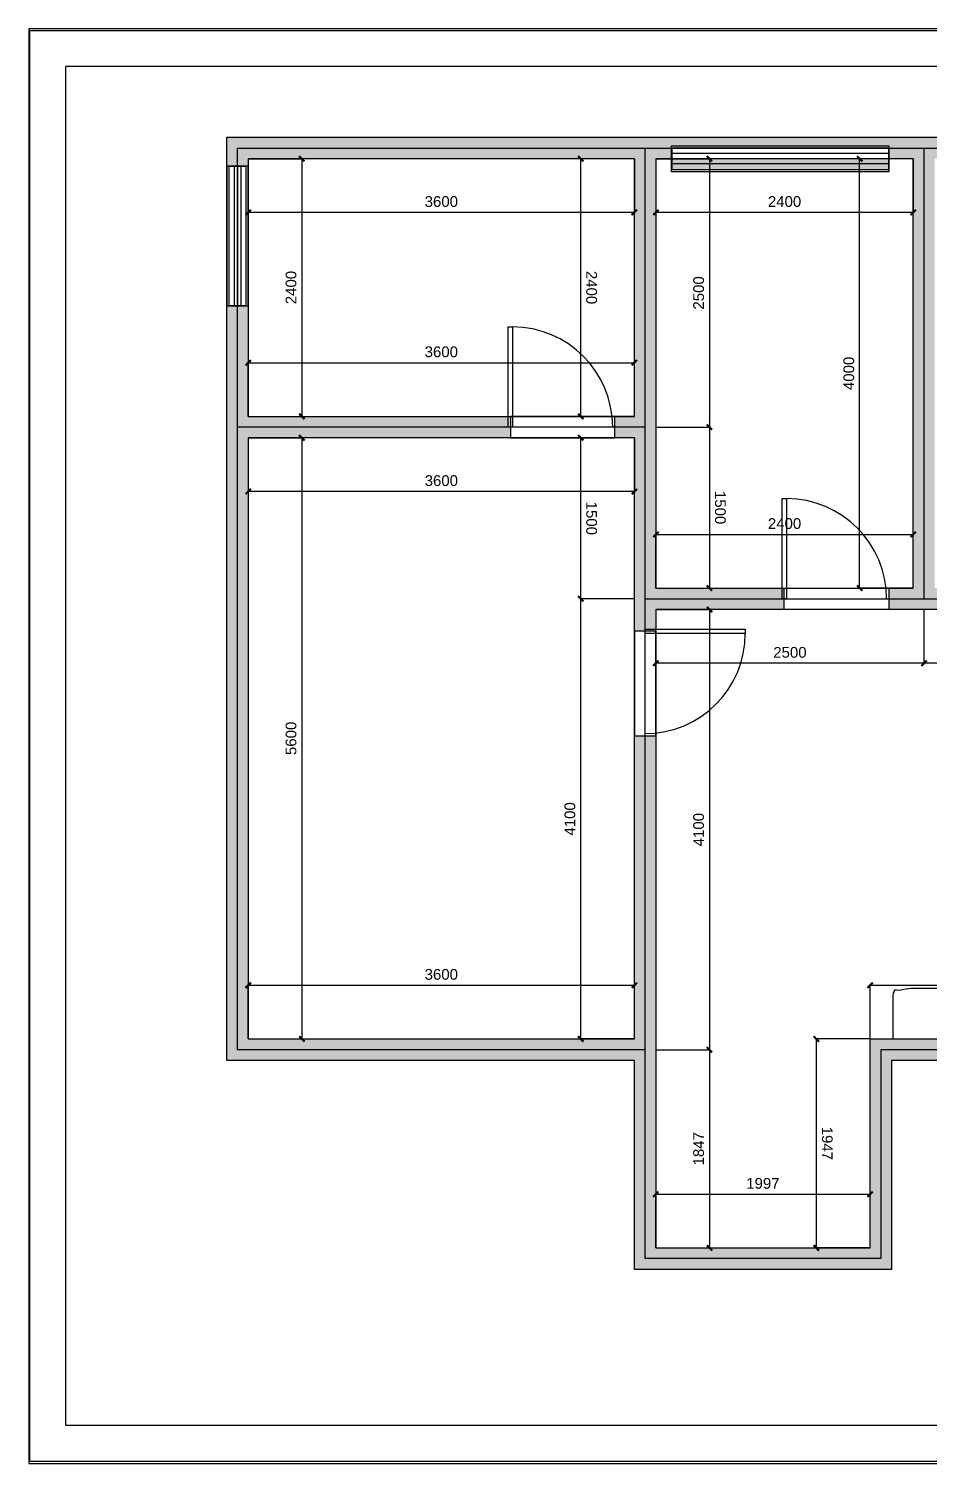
# Model space of a CAD drawing. Header units: inches. Extents: x -9450 to 207408, y -100115 to 6682.
# Drawn here: x -9450 to -1053, y -6683 to 6682 of the extents above; entities that cross this region are included whole.
import ezdxf

# ---------------------------------------------------------------- set-up
doc = ezdxf.new("R2010")
doc.units = ezdxf.units.IN
doc.header["$MEASUREMENT"] = 0
for name, color, linetype in [('A.     05 建筑窗', 5, 'Continuous'), ('E. 图框', 4, 'Continuous'), ('furniture', 5, 'Continuous'), ('hole', 5, 'Continuous'), ('LAYER2', 2, 'Continuous'), ('tag', 1, 'Continuous'), ('wall', 7, 'Continuous')]:
    doc.layers.add(name, color=color, linetype=linetype)
doc.styles.get("Standard").update_dxf_attribs({"font": 'arial.ttf'})
doc.dimstyles.new('DimStyle', dxfattribs={"dimtxt": 100, "dimasz": 50, "dimexe": 0.18, "dimexo": 0.0625, "dimgap": 50, "dimtad": 1, "dimdec": 0, "dimzin": 0, "dimdsep": 46, "dimtxsty": 'Standard', "dimblk": 'ARCHTICK', "dimcen": 0.09, "dimadec": 0, "dimazin": 0, "dimtfac": 1, "dimtdec": 4, "dimtofl": 0, "dimtmove": 0, "dimatfit": 3, "dimfxl": 1, "dimtolj": 1, "dimtzin": 0, "dimarcsym": 0})

# ---------------------------------------------------------------- blocks, each defined once
blk = doc.blocks.new('eet')
at = {"layer": 'E. 图框', "lineweight": 30}
for p, q in [((9450, 6682), (-9450, 6682)), ((-9450, 6682), (-9450, -6683)), ((-9102, -6330), (-9102, 6330)), ((7154, 6330), (-9102, 6330)), ((7154, 6330), (-9102, 6330)), ((7154, 6330), (-9102, 6330)), ((7154, -6330), (-9102, -6330)), ((7154, -6330), (-9102, -6330)), ((9439, -6666), (-9439, -6666)), ((9439, -6666), (-9439, -6666)), ((-9450, -6683), (9450, -6683))]:
    blk.add_line(p, q, dxfattribs=at)
at = {"layer": 'E. 图框', "color": 7, "lineweight": 30}
for p, q in [((-9439, -6666), (-9439, 6666)), ((-9439, 6666), (9439, 6666)), ((9439, -6666), (-9439, -6666))]:
    blk.add_line(p, q, dxfattribs=at)
blk = doc.blocks.new('outWall')
for p, q in [((-7603.2715, 5670.876), (4596.7285, 5670.876)), ((-7603.2715, -2929.124), (-7603.2715, 5670.876)), ((4596.7285, 5670.876), (4596.7285, -2929.124)), ((-3803.2715, -2929.124), (-7603.2715, -2929.124)), ((-3803.2715, -4875.7546), (-3803.2715, -2929.124)), ((4596.7285, -2929.124), (-1406.1216, -2929.124)), ((-1406.1216, -2929.124), (-1406.1216, -4875.7546)), ((-1406.1216, -4875.7546), (-3803.2715, -4875.7546))]:
    blk.add_line(p, q)
blk = doc.blocks.new('单开门')
at = {"layer": 'LAYER2'}
for p, q in [((-380, 0), (-380, 700)), ((-380, 700), (-350, 700)), ((-350, 700), (-350, 0)), ((-350, 0), (-380, 0))]:
    blk.add_line(p, q, dxfattribs=at)
blk.add_arc((-350, 0), 700, 0, 90, dxfattribs=at)
blk = doc.blocks.new('柜橱顶视')
blk.add_lwpolyline([(3.407, 0.798), (-3.403, 0.798), (-3.407, 0.798), (-3.407, -0.565), (-3.397, -0.658), (-3.377, -0.682), (-3.36, -0.702), (-3.36, -0.718), (-3.34, -0.742), (-3.29, -0.745), (-3.247, -0.735), (-3.11, -0.738), (-3.043, -0.748), (-2.66, -0.798), (2.663, -0.798), (2.95, -0.765), (3.123, -0.735), (3.26, -0.738), (3.287, -0.745), (3.337, -0.742), (3.357, -0.722), (3.357, -0.705), (3.367, -0.692), (3.4, -0.658), (3.41, -0.558), (3.41, 0.798)])
blk = doc.blocks.new('窗户')
at = {"color": 5}
for p, q in [((-600, 28.4), (600, 28.4)), ((-600, -28.4), (600, -28.4))]:
    blk.add_line(p, q, dxfattribs=at)
blk.add_lwpolyline([(-600, 71.6), (600, 71.6), (600, -71.6), (-600, -71.6)], close=True, dxfattribs=at)
at = {"layer": 'A.     05 建筑窗'}
blk.add_line((-600, 0), (600, 0), dxfattribs=at)
blk = doc.blocks.new('_ArchTick')
at = {"color": 0, "linetype": 'ByBlock'}
blk.add_lwpolyline([(-0.5, -0.5, 0.4, 0.4, 0), (0.5, 0.5, 0.4, 0.4, 0)], format="xyseb", dxfattribs=at)
blk = doc.blocks.new('*D12')
at = {"color": 0, "linetype": 'ByBlock', "lineweight": -2}
for p, q in [((-1703, 1471), (-1703, 5471)), ((-1203, 5471), (-1703, 5471)), ((-1203, 1471), (-1703, 1471))]:
    blk.add_line(p, q, dxfattribs=at)
at = {"layer": 'Defpoints'}
for p in [(-1703, 5471), (-1203, 5471), (-1203, 1471)]:
    blk.add_point(p, dxfattribs=at)
at = {"color": 0, "lineweight": -2, "xscale": 50, "yscale": 50, "zscale": 50}
for p, rotation in [((-1703, 5471), 90), ((-1703, 1471), 270)]:
    blk.add_blockref('_ArchTick', p, dxfattribs=dict(at, rotation=rotation))
at = {"color": 0, "insert": (-1753, 3471), "char_height": 100, "attachment_point": 8, "rotation": 90}
blk.add_mtext('4000', dxfattribs=at)
blk = doc.blocks.new('*D18')
at = {"color": 0, "linetype": 'ByBlock', "lineweight": -2}
for p, q in [((-7403, 2871), (-7403, 2371)), ((-3803, 2871), (-3803, 2371)), ((-3803, 2371), (-7403, 2371))]:
    blk.add_line(p, q, dxfattribs=at)
at = {"layer": 'Defpoints'}
for p in [(-7403, 2871), (-3803, 2871), (-7403, 2371)]:
    blk.add_point(p, dxfattribs=at)
at = {"color": 0, "lineweight": -2, "xscale": 50, "yscale": 50, "zscale": 50, "rotation": 180}
blk.add_blockref('_ArchTick', (-7403, 2371), dxfattribs=at)
at = {"color": 0, "lineweight": -2, "xscale": 50, "yscale": 50, "zscale": 50}
blk.add_blockref('_ArchTick', (-3803, 2371), dxfattribs=at)
at = {"color": 0, "insert": (-5603, 2421), "char_height": 100, "attachment_point": 8}
blk.add_mtext('3600', dxfattribs=at)
blk = doc.blocks.new('*D19')
at = {"color": 0, "linetype": 'ByBlock', "lineweight": -2}
for p, q in [((-1103, 1271), (-1103, 771)), ((1697, 1271), (1697, 771)), ((1697, 771), (-1103, 771))]:
    blk.add_line(p, q, dxfattribs=at)
at = {"layer": 'Defpoints'}
for p in [(-1103, 1271), (1697, 1271), (-1103, 771)]:
    blk.add_point(p, dxfattribs=at)
at = {"color": 0, "lineweight": -2, "xscale": 50, "yscale": 50, "zscale": 50, "rotation": 180}
blk.add_blockref('_ArchTick', (-1103, 771), dxfattribs=at)
at = {"color": 0, "lineweight": -2, "xscale": 50, "yscale": 50, "zscale": 50}
blk.add_blockref('_ArchTick', (1697, 771), dxfattribs=at)
at = {"color": 0, "insert": (297, 821), "char_height": 100, "attachment_point": 8}
blk.add_mtext('2800', dxfattribs=at)
blk = doc.blocks.new('*D20')
at = {"color": 0, "linetype": 'ByBlock', "lineweight": -2}
for p, q in [((-3603, 1271), (-3603, 771)), ((-1103, 1271), (-1103, 771)), ((-1103, 771), (-3603, 771))]:
    blk.add_line(p, q, dxfattribs=at)
at = {"layer": 'Defpoints'}
for p in [(-3603, 1271), (-1103, 1271), (-3603, 771)]:
    blk.add_point(p, dxfattribs=at)
at = {"color": 0, "lineweight": -2, "xscale": 50, "yscale": 50, "zscale": 50, "rotation": 180}
blk.add_blockref('_ArchTick', (-3603, 771), dxfattribs=at)
at = {"color": 0, "lineweight": -2, "xscale": 50, "yscale": 50, "zscale": 50}
blk.add_blockref('_ArchTick', (-1103, 771), dxfattribs=at)
at = {"color": 0, "insert": (-2353, 821), "char_height": 100, "attachment_point": 8}
blk.add_mtext('2500', dxfattribs=at)
blk = doc.blocks.new('*D24')
at = {"color": 0, "linetype": 'ByBlock', "lineweight": -2}
for p, q in [((-3603, 1271), (-3103, 1271)), ((-3103, 1271), (-3103, -2829)), ((-3603, -2829), (-3103, -2829))]:
    blk.add_line(p, q, dxfattribs=at)
at = {"layer": 'Defpoints'}
for p in [(-3603, 1271), (-3603, -2829), (-3103, -2829)]:
    blk.add_point(p, dxfattribs=at)
at = {"color": 0, "lineweight": -2, "xscale": 50, "yscale": 50, "zscale": 50}
for p, rotation in [((-3103, 1271), 89.9999999999999), ((-3103, -2829), 270)]:
    blk.add_blockref('_ArchTick', p, dxfattribs=dict(at, rotation=rotation))
at = {"color": 0, "insert": (-3153, -779), "char_height": 100, "attachment_point": 8, "rotation": 90}
blk.add_mtext('4100', dxfattribs=at)
blk = doc.blocks.new('*D25')
at = {"color": 0, "linetype": 'ByBlock', "lineweight": -2}
for p, q in [((-3603, -2829), (-3103, -2829)), ((-3103, -2829), (-3103, -4676)), ((-3603, -4676), (-3103, -4676))]:
    blk.add_line(p, q, dxfattribs=at)
at = {"layer": 'Defpoints'}
for p in [(-3603, -2829), (-3603, -4676), (-3103, -4676)]:
    blk.add_point(p, dxfattribs=at)
at = {"color": 0, "lineweight": -2, "xscale": 50, "yscale": 50, "zscale": 50}
for p, rotation in [((-3103, -2829), 90), ((-3103, -4676), 270)]:
    blk.add_blockref('_ArchTick', p, dxfattribs=dict(at, rotation=rotation))
at = {"color": 0, "insert": (-3153, -3752), "char_height": 100, "attachment_point": 8, "rotation": 90}
blk.add_mtext('1847', dxfattribs=at)
blk = doc.blocks.new('*D28')
at = {"color": 0, "linetype": 'ByBlock', "lineweight": -2}
for p, q in [((-3603, -4176), (-1606, -4176)), ((-3603, -4676), (-3603, -4176)), ((-1606, -4676), (-1606, -4176))]:
    blk.add_line(p, q, dxfattribs=at)
at = {"layer": 'Defpoints'}
for p in [(-1606, -4176), (-3603, -4676), (-1606, -4676)]:
    blk.add_point(p, dxfattribs=at)
at = {"color": 0, "lineweight": -2, "xscale": 50, "yscale": 50, "zscale": 50}
for p, rotation in [((-3603, -4176), 180), ((-1606, -4176), 360)]:
    blk.add_blockref('_ArchTick', p, dxfattribs=dict(at, rotation=rotation))
at = {"color": 0, "insert": (-2605, -4126), "char_height": 100, "attachment_point": 8}
blk.add_mtext('1997', dxfattribs=at)
blk = doc.blocks.new('*D29')
at = {"color": 0, "linetype": 'ByBlock', "lineweight": -2}
for p, q in [((-2106, -4676), (-2106, -2729)), ((-1606, -2729), (-2106, -2729)), ((-1606, -4676), (-2106, -4676))]:
    blk.add_line(p, q, dxfattribs=at)
at = {"layer": 'Defpoints'}
for p in [(-2106, -2729), (-1606, -2729), (-1606, -4676)]:
    blk.add_point(p, dxfattribs=at)
at = {"color": 0, "lineweight": -2, "xscale": 50, "yscale": 50, "zscale": 50}
for p, rotation in [((-2106, -2729), 90.0000000000001), ((-2106, -4676), 270)]:
    blk.add_blockref('_ArchTick', p, dxfattribs=dict(at, rotation=rotation))
at = {"color": 0, "insert": (-2056, -3702), "char_height": 100, "attachment_point": 8, "rotation": 270}
blk.add_mtext('1947', dxfattribs=at)
blk = doc.blocks.new('*D30')
at = {"color": 0, "linetype": 'ByBlock', "lineweight": -2}
for p, q in [((-4303, 1371), (-4303, 2871)), ((-3803, 2871), (-4303, 2871)), ((-3803, 1371), (-4303, 1371))]:
    blk.add_line(p, q, dxfattribs=at)
at = {"layer": 'Defpoints'}
for p in [(-4303, 2871), (-3803, 2871), (-3803, 1371)]:
    blk.add_point(p, dxfattribs=at)
at = {"color": 0, "lineweight": -2, "xscale": 50, "yscale": 50, "zscale": 50}
for p, rotation in [((-4303, 2871), 90.0000000000001), ((-4303, 1371), 270)]:
    blk.add_blockref('_ArchTick', p, dxfattribs=dict(at, rotation=rotation))
at = {"color": 0, "insert": (-4253, 2121), "char_height": 100, "attachment_point": 8, "rotation": 270}
blk.add_mtext('1500', dxfattribs=at)
blk = doc.blocks.new('*D31')
at = {"color": 0, "linetype": 'ByBlock', "lineweight": -2}
for p, q in [((-1606, -2229), (4397, -2229)), ((-1606, -2729), (-1606, -2229)), ((4397, -2729), (4397, -2229))]:
    blk.add_line(p, q, dxfattribs=at)
at = {"layer": 'Defpoints'}
for p in [(4397, -2229), (-1606, -2729), (4397, -2729)]:
    blk.add_point(p, dxfattribs=at)
at = {"color": 0, "lineweight": -2, "xscale": 50, "yscale": 50, "zscale": 50, "rotation": 180}
blk.add_blockref('_ArchTick', (-1606, -2229), dxfattribs=at)
at = {"color": 0, "lineweight": -2, "xscale": 50, "yscale": 50, "zscale": 50}
blk.add_blockref('_ArchTick', (4397, -2229), dxfattribs=at)
at = {"color": 0, "insert": (1395, -2179), "char_height": 100, "attachment_point": 8}
blk.add_mtext('6003', dxfattribs=at)
blk = doc.blocks.new('*D34')
at = {"color": 0, "linetype": 'ByBlock', "lineweight": -2}
for p, q in [((-3603, 5471), (-3103, 5471)), ((-3103, 5471), (-3103, 2971)), ((-3603, 2971), (-3103, 2971))]:
    blk.add_line(p, q, dxfattribs=at)
at = {"layer": 'Defpoints'}
for p in [(-3603, 5471), (-3603, 2971), (-3103, 2971)]:
    blk.add_point(p, dxfattribs=at)
at = {"color": 0, "lineweight": -2, "xscale": 50, "yscale": 50, "zscale": 50}
for p, rotation in [((-3103, 5471), 90), ((-3103, 2971), 270)]:
    blk.add_blockref('_ArchTick', p, dxfattribs=dict(at, rotation=rotation))
at = {"color": 0, "insert": (-3153, 4221), "char_height": 100, "attachment_point": 8, "rotation": 90}
blk.add_mtext('2500', dxfattribs=at)
blk = doc.blocks.new('*D35')
at = {"color": 0, "linetype": 'ByBlock', "lineweight": -2}
for p, q in [((-3603, 2971), (-3103, 2971)), ((-3103, 2971), (-3103, 1471)), ((-3603, 1471), (-3103, 1471))]:
    blk.add_line(p, q, dxfattribs=at)
at = {"layer": 'Defpoints'}
for p in [(-3603, 2971), (-3603, 1471), (-3103, 1471)]:
    blk.add_point(p, dxfattribs=at)
at = {"color": 0, "lineweight": -2, "xscale": 50, "yscale": 50, "zscale": 50}
for p, rotation in [((-3103, 2971), 90.0000000000001), ((-3103, 1471), 270)]:
    blk.add_blockref('_ArchTick', p, dxfattribs=dict(at, rotation=rotation))
at = {"color": 0, "insert": (-3053, 2221), "char_height": 100, "attachment_point": 8, "rotation": 270}
blk.add_mtext('1500', dxfattribs=at)
blk = doc.blocks.new('*D36')
at = {"color": 0, "linetype": 'ByBlock', "lineweight": -2}
for p, q in [((-3603, 1971), (-1203, 1971)), ((-3603, 1471), (-3603, 1971)), ((-1203, 1471), (-1203, 1971))]:
    blk.add_line(p, q, dxfattribs=at)
at = {"layer": 'Defpoints'}
for p in [(-1203, 1971), (-3603, 1471), (-1203, 1471)]:
    blk.add_point(p, dxfattribs=at)
at = {"color": 0, "lineweight": -2, "xscale": 50, "yscale": 50, "zscale": 50, "rotation": 180}
blk.add_blockref('_ArchTick', (-3603, 1971), dxfattribs=at)
at = {"color": 0, "lineweight": -2, "xscale": 50, "yscale": 50, "zscale": 50}
blk.add_blockref('_ArchTick', (-1203, 1971), dxfattribs=at)
at = {"color": 0, "insert": (-2403, 2021), "char_height": 100, "attachment_point": 8}
blk.add_mtext('2400', dxfattribs=at)
blk = doc.blocks.new('*D37')
at = {"color": 0, "linetype": 'ByBlock', "lineweight": -2}
for p, q in [((-3603, 5471), (-3603, 4971)), ((-1203, 5471), (-1203, 4971)), ((-1203, 4971), (-3603, 4971))]:
    blk.add_line(p, q, dxfattribs=at)
at = {"layer": 'Defpoints'}
for p in [(-3603, 5471), (-1203, 5471), (-3603, 4971)]:
    blk.add_point(p, dxfattribs=at)
at = {"color": 0, "lineweight": -2, "xscale": 50, "yscale": 50, "zscale": 50}
for p, rotation in [((-3603, 4971), 180), ((-1203, 4971), 360)]:
    blk.add_blockref('_ArchTick', p, dxfattribs=dict(at, rotation=rotation))
at = {"color": 0, "insert": (-2403, 5021), "char_height": 100, "attachment_point": 8}
blk.add_mtext('2400', dxfattribs=at)
blk = doc.blocks.new('*D38')
at = {"color": 0, "linetype": 'ByBlock', "lineweight": -2}
for p, q in [((-7403, 5471), (-6903, 5471)), ((-6903, 5471), (-6903, 3071)), ((-7403, 3071), (-6903, 3071))]:
    blk.add_line(p, q, dxfattribs=at)
at = {"layer": 'Defpoints'}
for p in [(-7403, 5471), (-7403, 3071), (-6903, 3071)]:
    blk.add_point(p, dxfattribs=at)
at = {"color": 0, "lineweight": -2, "xscale": 50, "yscale": 50, "zscale": 50}
for p, rotation in [((-6903, 5471), 89.9999999999999), ((-6903, 3071), 270)]:
    blk.add_blockref('_ArchTick', p, dxfattribs=dict(at, rotation=rotation))
at = {"color": 0, "insert": (-6953, 4271), "char_height": 100, "attachment_point": 8, "rotation": 90}
blk.add_mtext('2400', dxfattribs=at)
blk = doc.blocks.new('*D39')
at = {"color": 0, "linetype": 'ByBlock', "lineweight": -2}
for p, q in [((-7403, 3571), (-3803, 3571)), ((-7403, 3071), (-7403, 3571)), ((-3803, 3071), (-3803, 3571))]:
    blk.add_line(p, q, dxfattribs=at)
at = {"layer": 'Defpoints'}
for p in [(-3803, 3571), (-7403, 3071), (-3803, 3071)]:
    blk.add_point(p, dxfattribs=at)
at = {"color": 0, "lineweight": -2, "xscale": 50, "yscale": 50, "zscale": 50, "rotation": 180}
blk.add_blockref('_ArchTick', (-7403, 3571), dxfattribs=at)
at = {"color": 0, "lineweight": -2, "xscale": 50, "yscale": 50, "zscale": 50}
blk.add_blockref('_ArchTick', (-3803, 3571), dxfattribs=at)
at = {"color": 0, "insert": (-5603, 3621), "char_height": 100, "attachment_point": 8}
blk.add_mtext('3600', dxfattribs=at)
blk = doc.blocks.new('*D40')
at = {"color": 0, "linetype": 'ByBlock', "lineweight": -2}
for p, q in [((-4303, 3071), (-4303, 5471)), ((-3803, 5471), (-4303, 5471)), ((-3803, 3071), (-4303, 3071))]:
    blk.add_line(p, q, dxfattribs=at)
at = {"layer": 'Defpoints'}
for p in [(-4303, 5471), (-3803, 5471), (-3803, 3071)]:
    blk.add_point(p, dxfattribs=at)
at = {"color": 0, "lineweight": -2, "xscale": 50, "yscale": 50, "zscale": 50}
for p, rotation in [((-4303, 5471), 90.0000000000001), ((-4303, 3071), 270)]:
    blk.add_blockref('_ArchTick', p, dxfattribs=dict(at, rotation=rotation))
at = {"color": 0, "insert": (-4253, 4271), "char_height": 100, "attachment_point": 8, "rotation": 270}
blk.add_mtext('2400', dxfattribs=at)
blk = doc.blocks.new('*D41')
at = {"color": 0, "linetype": 'ByBlock', "lineweight": -2}
for p, q in [((-7403, 5471), (-7403, 4971)), ((-3803, 5471), (-3803, 4971)), ((-3803, 4971), (-7403, 4971))]:
    blk.add_line(p, q, dxfattribs=at)
at = {"layer": 'Defpoints'}
for p in [(-7403, 5471), (-3803, 5471), (-7403, 4971)]:
    blk.add_point(p, dxfattribs=at)
at = {"color": 0, "lineweight": -2, "xscale": 50, "yscale": 50, "zscale": 50, "rotation": 180}
blk.add_blockref('_ArchTick', (-7403, 4971), dxfattribs=at)
at = {"color": 0, "lineweight": -2, "xscale": 50, "yscale": 50, "zscale": 50}
blk.add_blockref('_ArchTick', (-3803, 4971), dxfattribs=at)
at = {"color": 0, "insert": (-5603, 5021), "char_height": 100, "attachment_point": 8}
blk.add_mtext('3600', dxfattribs=at)
blk = doc.blocks.new('*D42')
at = {"color": 0, "linetype": 'ByBlock', "lineweight": -2}
for p, q in [((-7403, 2871), (-6903, 2871)), ((-6903, 2871), (-6903, -2729)), ((-7403, -2729), (-6903, -2729))]:
    blk.add_line(p, q, dxfattribs=at)
at = {"layer": 'Defpoints'}
for p in [(-7403, 2871), (-7403, -2729), (-6903, -2729)]:
    blk.add_point(p, dxfattribs=at)
at = {"color": 0, "lineweight": -2, "xscale": 50, "yscale": 50, "zscale": 50}
for p, rotation in [((-6903, 2871), 90), ((-6903, -2729), 270)]:
    blk.add_blockref('_ArchTick', p, dxfattribs=dict(at, rotation=rotation))
at = {"color": 0, "insert": (-6953, 71), "char_height": 100, "attachment_point": 8, "rotation": 90}
blk.add_mtext('5600', dxfattribs=at)
blk = doc.blocks.new('*D43')
at = {"color": 0, "linetype": 'ByBlock', "lineweight": -2}
for p, q in [((-7403, -2229), (-3803, -2229)), ((-7403, -2729), (-7403, -2229)), ((-3803, -2729), (-3803, -2229))]:
    blk.add_line(p, q, dxfattribs=at)
at = {"layer": 'Defpoints'}
for p in [(-3803, -2229), (-7403, -2729), (-3803, -2729)]:
    blk.add_point(p, dxfattribs=at)
at = {"color": 0, "lineweight": -2, "xscale": 50, "yscale": 50, "zscale": 50, "rotation": 180}
blk.add_blockref('_ArchTick', (-7403, -2229), dxfattribs=at)
at = {"color": 0, "lineweight": -2, "xscale": 50, "yscale": 50, "zscale": 50}
blk.add_blockref('_ArchTick', (-3803, -2229), dxfattribs=at)
at = {"color": 0, "insert": (-5603, -2179), "char_height": 100, "attachment_point": 8}
blk.add_mtext('3600', dxfattribs=at)
blk = doc.blocks.new('*D44')
at = {"color": 0, "linetype": 'ByBlock', "lineweight": -2}
for p, q in [((-4303, -2729), (-4303, 1371)), ((-3803, 1371), (-4303, 1371)), ((-3803, -2729), (-4303, -2729))]:
    blk.add_line(p, q, dxfattribs=at)
at = {"layer": 'Defpoints'}
for p in [(-4303, 1371), (-3803, 1371), (-3803, -2729)]:
    blk.add_point(p, dxfattribs=at)
at = {"color": 0, "lineweight": -2, "xscale": 50, "yscale": 50, "zscale": 50}
for p, rotation in [((-4303, 1371), 90), ((-4303, -2729), 270)]:
    blk.add_blockref('_ArchTick', p, dxfattribs=dict(at, rotation=rotation))
at = {"color": 0, "insert": (-4353, -679), "char_height": 100, "attachment_point": 8, "rotation": 90}
blk.add_mtext('4100', dxfattribs=at)

msp = doc.modelspace()

# ---------------------------------------------------------------- hatches: boundary and pattern name
h = msp.add_hatch(color=8)
h.paths.add_polyline_path([(-7603.3, 5670.9), (4596.7, 5670.9), (4596.7, -2929.1), (-1406.1, -2929.1), (-1406.1, -4875.8), (-3803.3, -4875.8), (-3803.3, -2929.1), (-7603.3, -2929.1)])
h.paths.add_polyline_path([(4396.7, -2729.1), (4396.7, 1270.9), (1696.7, 1270.9), (-1103.3, 1270.9), (-3603.3, 1270.9), (-3603.3, -2829.1), (-3603.3, -4675.8), (-1606.1, -4675.8), (-1606.1, -2729.1)])
h.paths.add_polyline_path([(4496.7, 1138.1), (4296.7, 1138.1), (4296.7, -2563.3), (4496.7, -2563.3)])
h.paths.add_polyline_path([(-3803.3, 95.1), (-3603.3, 95.1), (-3603.3, 1069.1), (-3803.3, 1069.1)])
h.paths.add_polyline_path([(-2405.4, 1270.9), (-2405.4, 1470.9), (-1431.4, 1470.9), (-1431.4, 1270.9)])
h.paths.add_polyline_path([(-882.3, 1470.9), (-882.3, 1270.9), (91.8, 1270.9), (91.8, 1470.9)])
h.paths.add_polyline_path([(1890.2, 1470.9), (1890.2, 1270.9), (2864.2, 1270.9), (2864.2, 1470.9)])
h.paths.add_polyline_path([(-3603.3, 5470.9), (-3603.3, 2970.9), (-3603.3, 1470.9), (-1203.3, 1470.9), (-1203.3, 5470.9)])
h.paths.add_polyline_path([(-3455.4, 5570.9), (-3455.4, 5370.9), (-1430.6, 5370.9), (-1430.6, 5570.9)])
h.paths.add_polyline_path([(-7403.3, 5470.9), (-7403.3, 3070.9), (-3803.3, 3070.9), (-3803.3, 5470.9)])
h.paths.add_polyline_path([(-7603.3, 4100.1), (-7403.3, 4100.1), (-7403.3, 5401.9), (-7603.3, 5401.9)])
h.paths.add_polyline_path([(-3985.4, 2870.9), (-3985.4, 3070.9), (-4959.4, 3070.9), (-4959.4, 2870.9)])
h.paths.add_polyline_path([(-7403.3, 2870.9), (-7403.3, -2729.1), (-3803.3, -2729.1), (-3803.3, 1370.9), (-3803.3, 2870.9)])
h.paths.add_polyline_path([(-1003.3, 5470.9), (-1003.3, 1470.9), (1596.7, 1470.9), (1596.7, 5470.9)])
h.paths.add_polyline_path([(-728.4, 5570.9), (-728.4, 5370.9), (1296.5, 5370.9), (1296.5, 5570.9)])
h.paths.add_polyline_path([(2467.8, 3506), (4396.7, 3506), (4396.7, 5470.9), (1796.7, 5470.9), (1796.7, 1470.9), (4396.7, 1470.9), (4396.7, 3306), (2467.8, 3306)])
h.paths.add_polyline_path([(4596.7, 5142.1), (4396.7, 5142.1), (4396.7, 3840.3), (4596.7, 3840.3)])

# ---------------------------------------------------------------- linework, layer by layer
for p, q in [((-7603.3, 5670.9), (4596.7, 5670.9)), ((-7603.3, -2929.1), (-7603.3, 5670.9)), ((-3803.3, -2929.1), (-7603.3, -2929.1)), ((-3803.3, -4875.8), (-3803.3, -2929.1)), ((4596.7, -2929.1), (-1406.1, -2929.1)), ((-1406.1, -2929.1), (-1406.1, -4875.8)), ((-1406.1, -4875.8), (-3803.3, -4875.8))]:
    msp.add_line(p, q)
at = {"layer": 'hole'}
for p, q in [((-3455.4, 5570.9), (-3455.4, 5370.9)), ((-1430.6, 5570.9), (-3455.4, 5570.9)), ((-3455.4, 5570.9), (-3455.4, 5370.9)), ((-1430.6, 5570.9), (-3455.4, 5570.9)), ((-1430.6, 5370.9), (-1430.6, 5570.9)), ((-1430.6, 5370.9), (-1430.6, 5570.9)), ((-7403.3, 5401.9), (-7603.3, 5401.9)), ((-7603.3, 5401.9), (-7603.3, 4100.1)), ((-7403.3, 5401.9), (-7603.3, 5401.9)), ((-7603.3, 5401.9), (-7603.3, 4100.1)), ((-7403.3, 4100.1), (-7403.3, 5401.9)), ((-7403.3, 4100.1), (-7403.3, 5401.9)), ((-3455.4, 5370.9), (-1430.6, 5370.9)), ((-3455.4, 5370.9), (-1430.6, 5370.9)), ((-7603.3, 4100.1), (-7403.3, 4100.1)), ((-7603.3, 4100.1), (-7403.3, 4100.1)), ((-3985.4, 3070.9), (-4959.4, 3070.9)), ((-4959.4, 3070.9), (-4959.4, 2870.9)), ((-3985.4, 3070.9), (-4959.4, 3070.9)), ((-4959.4, 3070.9), (-4959.4, 2870.9)), ((-3985.4, 2870.9), (-3985.4, 3070.9)), ((-3985.4, 2870.9), (-3985.4, 3070.9)), ((-4959.4, 2870.9), (-3985.4, 2870.9)), ((-4959.4, 2870.9), (-3985.4, 2870.9)), ((-2405.4, 1270.9), (-2405.4, 1470.9)), ((-2405.4, 1470.9), (-1431.4, 1470.9)), ((-2405.4, 1270.9), (-2405.4, 1470.9)), ((-2405.4, 1470.9), (-1431.4, 1470.9)), ((-1431.4, 1470.9), (-1431.4, 1270.9)), ((-1431.4, 1470.9), (-1431.4, 1270.9)), ((-1431.4, 1270.9), (-2405.4, 1270.9)), ((-1431.4, 1270.9), (-2405.4, 1270.9)), ((-3603.3, 1069.1), (-3803.3, 1069.1)), ((-3803.3, 1069.1), (-3803.3, 95.1)), ((-3603.3, 1069.1), (-3803.3, 1069.1)), ((-3803.3, 1069.1), (-3803.3, 95.1)), ((-3603.3, 95.1), (-3603.3, 1069.1)), ((-3603.3, 95.1), (-3603.3, 1069.1)), ((-3803.3, 95.1), (-3603.3, 95.1)), ((-3803.3, 95.1), (-3603.3, 95.1))]:
    msp.add_line(p, q, dxfattribs=at)
at = {"layer": 'wall'}
for p, q in [((-7503.3, 2970.9), (-7503.3, 5570.9)), ((-7503.3, 5570.9), (-3703.3, 5570.9)), ((-3703.3, 2970.9), (-3703.3, 5570.9)), ((-3703.3, 5570.9), (-1103.3, 5570.9)), ((-1103.3, 5570.9), (-1103.3, 1370.9)), ((-1103.3, 5570.9), (1696.7, 5570.9)), ((-7403.3, 5470.9), (-7403.3, 3070.9)), ((-3803.3, 5470.9), (-7403.3, 5470.9)), ((-7403.3, 5470.9), (-7403.3, 3070.9)), ((-3803.3, 5470.9), (-7403.3, 5470.9)), ((-3803.3, 3070.9), (-3803.3, 5470.9)), ((-3803.3, 3070.9), (-3803.3, 5470.9)), ((-3603.3, 5470.9), (-3603.3, 2970.9)), ((-1203.3, 5470.9), (-3603.3, 5470.9)), ((-3603.3, 5470.9), (-3603.3, 2970.9)), ((-1203.3, 5470.9), (-3603.3, 5470.9)), ((-1203.3, 1470.9), (-1203.3, 5470.9)), ((-1203.3, 1470.9), (-1203.3, 5470.9)), ((-3703.3, 2970.9), (-7503.3, 2970.9)), ((-7503.3, -2829.1), (-7503.3, 2970.9)), ((-7403.3, 3070.9), (-3803.3, 3070.9)), ((-7403.3, 3070.9), (-3803.3, 3070.9)), ((-3703.3, 1370.9), (-3703.3, 2970.9)), ((-3603.3, 2970.9), (-3603.3, 1470.9)), ((-3603.3, 2970.9), (-3603.3, 1470.9)), ((-7403.3, 2870.9), (-7403.3, -2729.1)), ((-3803.3, 2870.9), (-7403.3, 2870.9)), ((-7403.3, 2870.9), (-7403.3, -2729.1)), ((-3803.3, 2870.9), (-7403.3, 2870.9)), ((-3803.3, 1370.9), (-3803.3, 2870.9)), ((-3803.3, 1370.9), (-3803.3, 2870.9)), ((-3603.3, 1470.9), (-1203.3, 1470.9)), ((-3603.3, 1470.9), (-1203.3, 1470.9)), ((-3803.3, -2729.1), (-3803.3, 1370.9)), ((-3803.3, -2729.1), (-3803.3, 1370.9)), ((-3703.3, -2829.1), (-3703.3, 1370.9)), ((-3703.3, 1370.9), (-1103.3, 1370.9)), ((-1103.3, 1370.9), (1696.7, 1370.9)), ((-1103.3, 1270.9), (-3603.3, 1270.9)), ((-3603.3, 1270.9), (-3603.3, -2829.1)), ((-1103.3, 1270.9), (-3603.3, 1270.9)), ((-3603.3, 1270.9), (-3603.3, -2829.1)), ((1696.7, 1270.9), (-1103.3, 1270.9)), ((1696.7, 1270.9), (-1103.3, 1270.9)), ((-7403.3, -2729.1), (-3803.3, -2729.1)), ((-7403.3, -2729.1), (-3803.3, -2729.1)), ((-1606.1, -4675.8), (-1606.1, -2729.1)), ((-1606.1, -2729.1), (4396.7, -2729.1)), ((-1606.1, -4675.8), (-1606.1, -2729.1)), ((-1606.1, -2729.1), (4396.7, -2729.1)), ((-3703.3, -2829.1), (-7503.3, -2829.1)), ((-3703.3, -4775.8), (-3703.3, -2829.1)), ((-3603.3, -2829.1), (-3603.3, -4675.8)), ((-3603.3, -2829.1), (-3603.3, -4675.8)), ((4496.7, -2829.1), (-1506.1, -2829.1)), ((-1506.1, -2829.1), (-1506.1, -4775.8)), ((-3603.3, -4675.8), (-1606.1, -4675.8)), ((-3603.3, -4675.8), (-1606.1, -4675.8)), ((-1506.1, -4775.8), (-3703.3, -4775.8))]:
    msp.add_line(p, q, dxfattribs=at)

# ---------------------------------------------------------------- block references
msp.add_blockref('outWall', (0, 0))
at = {"layer": 'Defpoints'}
msp.add_blockref('eet', (0, 0), dxfattribs=at)
at = {"layer": 'furniture', "xscale": 223.326024099922, "yscale": 294.909939249703, "rotation": 180}
msp.add_blockref('柜橱顶视', (-632.3, -2493.7, 632.3), dxfattribs=at)
at = {"layer": 'hole'}
for name, p, xscale, yscale, zscale, rotation in [('窗户', (-2443, 5470.9, 2443), 1.68748620745131, 1.68748620745131, 1.68748620745131, 180), ('窗户', (-7503.3, 4751, 7503.3), 1.08497952845047, 1.08497952845047, 1.08497952845047, 270), ('单开门', (-1918.4, 1370.9, 1918.4), -1.33426998500348, -1.33426998500348, 1.33426998500348, 180), ('单开门', (-3703.3, 582.1, 3703.3), 1.33426998500348, 1.33426998500348, 1.33426998500348, 270)]:
    msp.add_blockref(name, p, dxfattribs=dict(at, xscale=xscale, yscale=yscale, zscale=zscale, rotation=rotation))
at = {"layer": 'hole', "xscale": 1.33426998500348, "yscale": 1.33426998500348, "zscale": 1.33426998500348}
msp.add_blockref('单开门', (-4472.4, 2970.9, 4472.4), dxfattribs=at)

# ---------------------------------------------------------------- dimensions: what is measured, and where the dimension line sits
at = {"layer": 'tag'}
for base, p1, p2, angle, picture, middle in [((-6903.3, 3070.9), (-7403.3, 5470.9), (-7403.3, 3070.9), 270, '*D38', (-6903.3, 4270.9)), ((-4303.3, 5470.9), (-3803.3, 3070.9), (-3803.3, 5470.9), 90, '*D40', (-4303.3, 4270.9)), ((-3103.3, 2970.9), (-3603.3, 5470.9), (-3603.3, 2970.9), 270, '*D34', (-3103.3, 4220.9)), ((-1703.3, 5470.9), (-1203.3, 1470.9), (-1203.3, 5470.9), 90, '*D12', (-1703.3, 3470.9)), ((-7403.3, 4970.9), (-3803.3, 5470.9), (-7403.3, 5470.9), 180, '*D41', (-5603.3, 4970.9)), ((-3603.3, 4970.9), (-1203.3, 5470.9), (-3603.3, 5470.9), 180, '*D37', (-2403.3, 4970.9)), ((-3103.3, 1470.9), (-3603.3, 2970.9), (-3603.3, 1470.9), 270, '*D35', (-3103.3, 2220.9)), ((-7403.3, 2370.9), (-3803.3, 2870.9), (-7403.3, 2870.9), 180, '*D18', (-5603.3, 2370.9)), ((-6903.3, -2729.1), (-7403.3, 2870.9), (-7403.3, -2729.1), 270, '*D42', (-6903.3, 70.9)), ((-4303.3, 2870.9), (-3803.3, 1370.9), (-3803.3, 2870.9), 90, '*D30', (-4303.3, 2120.9)), ((-4303.3, 1370.9), (-3803.3, -2729.1), (-3803.3, 1370.9), 90, '*D44', (-4303.3, -679.1)), ((-3603.3, 770.9), (-1103.3, 1270.9), (-3603.3, 1270.9), 180, '*D20', (-2353.3, 770.9)), ((-3103.3, -2829.1), (-3603.3, 1270.9), (-3603.3, -2829.1), 270, '*D24', (-3103.3, -779.1)), ((-1103.3, 770.9), (1696.7, 1270.9), (-1103.3, 1270.9), 180, '*D19', (296.7, 770.9)), ((-3103.3, -4675.8), (-3603.3, -2829.1), (-3603.3, -4675.8), 270, '*D25', (-3103.3, -3752.4)), ((-2106.1, -2729.1), (-1606.1, -4675.8), (-1606.1, -2729.1), 90, '*D29', (-2106.1, -3702.4))]:
    dim = msp.add_linear_dim(base=base, p1=p1, p2=p2, angle=angle, dimstyle='DimStyle', override={"dimpost": '<>'}, dxfattribs=at)
    dim.commit()
    dim.dimension.update_dxf_attribs({"geometry": picture, "text_midpoint": middle})
for base, p1, p2, picture, middle in [((-3803.3, 3570.9), (-7403.3, 3070.9), (-3803.3, 3070.9), '*D39', (-5603.3, 3570.9)), ((-1203.3, 1970.9), (-3603.3, 1470.9), (-1203.3, 1470.9), '*D36', (-2403.3, 1970.9)), ((-3803.3, -2229.1), (-7403.3, -2729.1), (-3803.3, -2729.1), '*D43', (-5603.3, -2229.1)), ((4396.7, -2229.1), (-1606.1, -2729.1), (4396.7, -2729.1), '*D31', (1395.3, -2229.1)), ((-1606.1, -4175.8), (-3603.3, -4675.8), (-1606.1, -4675.8), '*D28', (-2604.7, -4175.8))]:
    dim = msp.add_linear_dim(base=base, p1=p1, p2=p2, dimstyle='DimStyle', override={"dimpost": '<>'}, dxfattribs=at)
    dim.commit()
    dim.dimension.update_dxf_attribs({"geometry": picture, "text_midpoint": middle})

doc.saveas('drawing.dxf')
